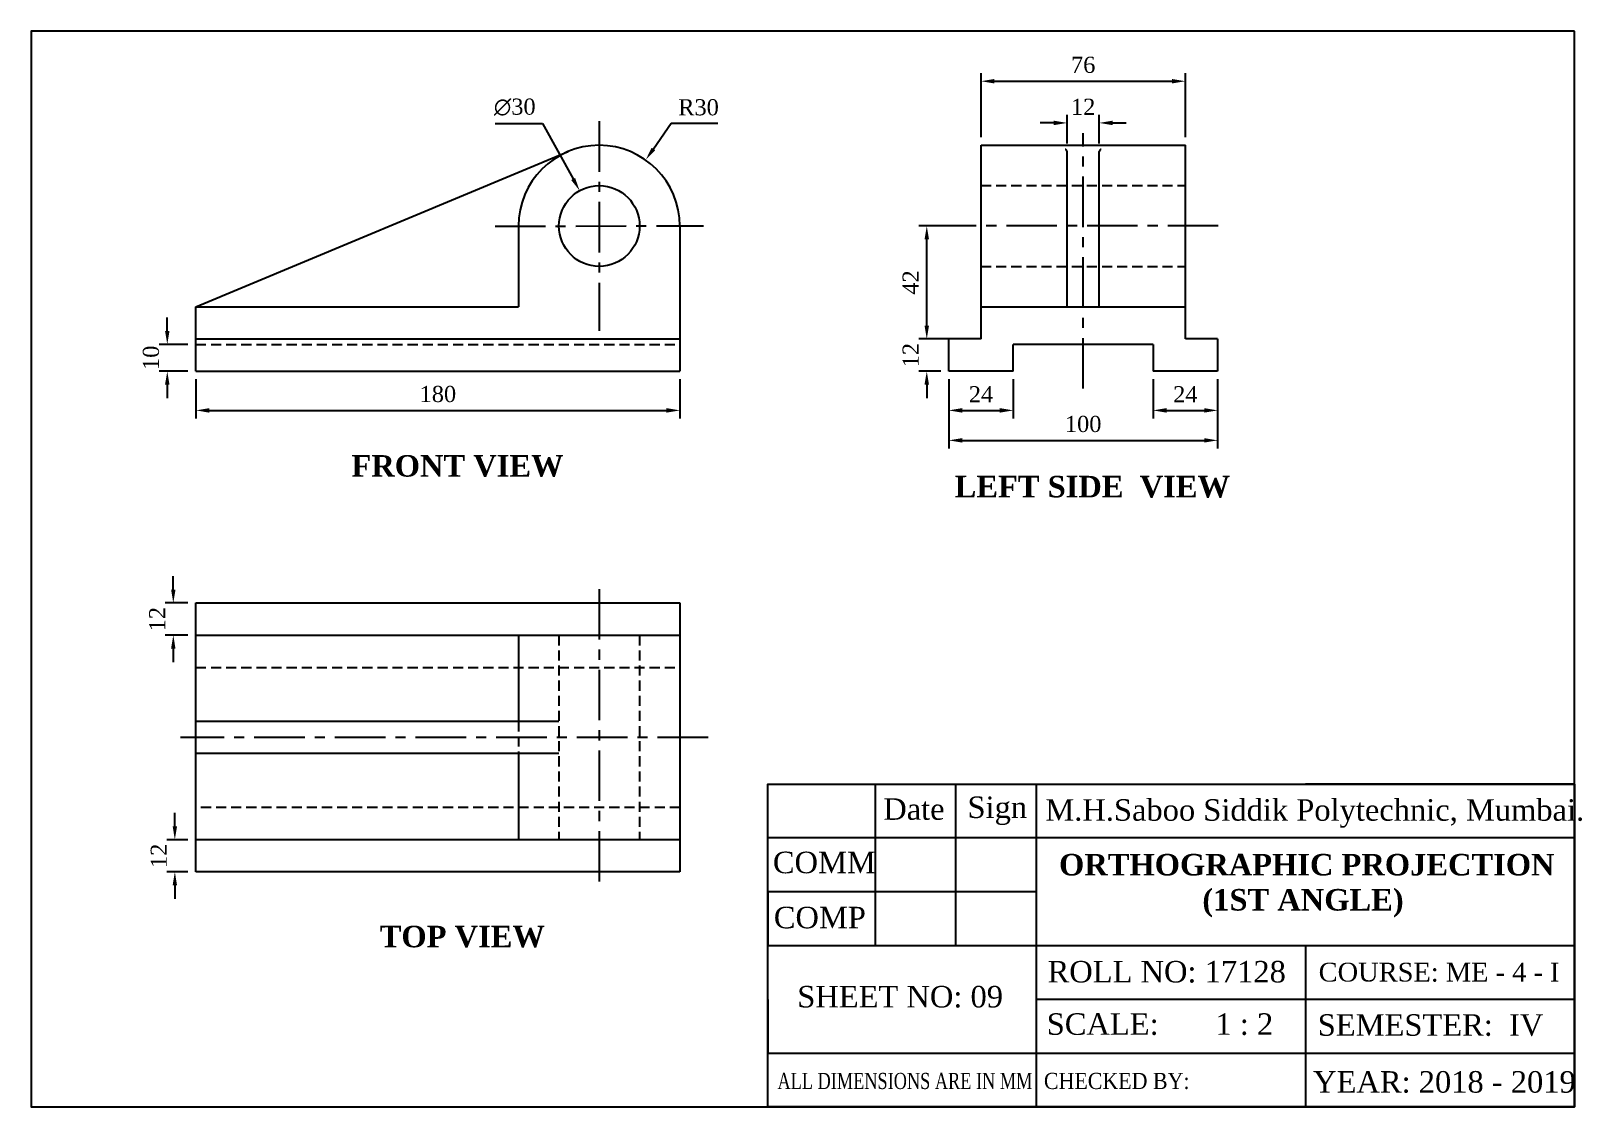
# Model space of a CAD drawing. Header units: inches. Extents: x -49 to 528, y -227 to 173.
import ezdxf

# ---------------------------------------------------------------- set-up
doc = ezdxf.new("R2010")
doc.units = ezdxf.units.IN
doc.header["$LTSCALE"] = 15
doc.header["$MEASUREMENT"] = 0
doc.linetypes.add('CENTER', pattern=[2, 1.25, -0.25, 0.25, -0.25])
doc.linetypes.add('HIDDEN', pattern=[0.375, 0.25, -0.125])
doc.styles.add('01', font='times.ttf', dxfattribs={"height": 6})
doc.styles.add('02', font='timesbd.ttf', dxfattribs={"height": 8})
doc.styles.add('Saad Sheet', font='times.ttf')
doc.dimstyles.get("Standard").update_dxf_attribs({"dimtxt": 6, "dimasz": 5, "dimexe": 3, "dimexo": 3, "dimgap": 3, "dimtad": 1, "dimtoh": 1, "dimdec": 0, "dimzin": 0, "dimdsep": 46, "dimtxsty": '01', "dimcen": 0.09, "dimadec": 0, "dimazin": 0, "dimtfac": 1, "dimtdec": 0, "dimtofl": 0, "dimtmove": 0, "dimatfit": 3, "dimfxl": 1, "dimtolj": 1, "dimtzin": 0, "dimarcsym": 0})

# ---------------------------------------------------------------- blocks, each defined once
blk = doc.blocks.new('*D1')
at = {"color": 0, "lineweight": -2, "transparency": 16777216}
for p, q in [((12.5, 43.77), (12.5, 29.22)), ((192.5, 43.77), (192.5, 29.22)), ((17.5, 32.22), (187.5, 32.22))]:
    blk.add_line(p, q, dxfattribs=at)
at = {"color": 0, "transparency": 16777216}
for points in [[(17.5, 33.05), (17.5, 31.38), (12.5, 32.22)], [(187.5, 33.05), (187.5, 31.38), (192.5, 32.22)]]:
    blk.add_solid(points, dxfattribs=at)
at = {"layer": 'Defpoints', "color": 0, "transparency": 16777216}
for p in [(12.5, 46.77), (192.5, 46.77), (192.5, 32.22)]:
    blk.add_point(p, dxfattribs=at)
at = {"color": 0, "transparency": 16777216, "insert": (102.5, 38.27), "char_height": 6, "attachment_point": 5, "style": '01'}
blk.add_mtext('\\A1;180', dxfattribs=at)
blk = doc.blocks.new('*D2')
at = {"color": 0, "lineweight": -2, "transparency": 16777216}
for p, q in [((1.86, 61.77), (1.86, 66.77)), ((9.5, 56.77), (-1.14, 56.77)), ((9.5, 46.77), (-1.14, 46.77)), ((1.86, 41.77), (1.86, 36.77))]:
    blk.add_line(p, q, dxfattribs=at)
at = {"color": 0, "transparency": 16777216}
for points in [[(1.02, 61.77), (2.69, 61.77), (1.86, 56.77)], [(1.02, 41.77), (2.69, 41.77), (1.86, 46.77)]]:
    blk.add_solid(points, dxfattribs=at)
at = {"layer": 'Defpoints', "color": 0, "transparency": 16777216}
for p in [(12.5, 56.77), (1.86, 46.77), (12.5, 46.77)]:
    blk.add_point(p, dxfattribs=at)
at = {"color": 0, "transparency": 16777216, "insert": (-4.19, 51.77), "char_height": 6, "attachment_point": 5, "rotation": 90, "style": '01'}
blk.add_mtext('\\A1;10', dxfattribs=at)
blk = doc.blocks.new('*D3')
at = {"color": 0, "lineweight": -2, "transparency": 16777216}
for p, q in [((4.1, -34.38), (4.1, -29.38)), ((9.5, -39.38), (1.1, -39.38)), ((9.5, -51.38), (1.1, -51.38)), ((4.1, -56.38), (4.1, -61.38))]:
    blk.add_line(p, q, dxfattribs=at)
at = {"color": 0, "transparency": 16777216}
for points in [[(3.27, -34.38), (4.93, -34.38), (4.1, -39.38)], [(3.27, -56.38), (4.93, -56.38), (4.1, -51.38)]]:
    blk.add_solid(points, dxfattribs=at)
at = {"layer": 'Defpoints', "color": 0, "transparency": 16777216}
for p in [(12.5, -39.38), (4.1, -51.38), (12.5, -51.38)]:
    blk.add_point(p, dxfattribs=at)
at = {"color": 0, "transparency": 16777216, "insert": (-1.9, -45.38), "char_height": 6, "attachment_point": 5, "rotation": 90, "style": '01'}
blk.add_mtext('\\A1;12', dxfattribs=at)
blk = doc.blocks.new('*D4')
at = {"color": 0, "lineweight": -2, "transparency": 16777216}
for p, q in [((4.68, -122.38), (4.68, -117.38)), ((9.5, -127.38), (1.68, -127.38)), ((9.5, -139.38), (1.68, -139.38)), ((4.68, -144.38), (4.68, -149.38))]:
    blk.add_line(p, q, dxfattribs=at)
at = {"color": 0, "transparency": 16777216}
for points in [[(3.85, -122.38), (5.51, -122.38), (4.68, -127.38)], [(3.85, -144.38), (5.51, -144.38), (4.68, -139.38)]]:
    blk.add_solid(points, dxfattribs=at)
at = {"layer": 'Defpoints', "color": 0, "transparency": 16777216}
for p in [(12.5, -127.38), (4.68, -139.38), (12.5, -139.38)]:
    blk.add_point(p, dxfattribs=at)
at = {"color": 0, "transparency": 16777216, "insert": (-1.32, -133.38), "char_height": 6, "attachment_point": 5, "rotation": 90, "style": '01'}
blk.add_mtext('\\A1;12', dxfattribs=at)
blk = doc.blocks.new('*D5')
at = {"color": 0, "lineweight": -2, "transparency": 16777216}
for p, q in [((292.49, 43.77), (292.49, 29.22)), ((316.49, 43.77), (316.49, 29.22)), ((297.49, 32.22), (311.49, 32.22))]:
    blk.add_line(p, q, dxfattribs=at)
at = {"color": 0, "transparency": 16777216}
for points in [[(297.49, 33.05), (297.49, 31.38), (292.49, 32.22)], [(311.49, 33.05), (311.49, 31.38), (316.49, 32.22)]]:
    blk.add_solid(points, dxfattribs=at)
at = {"layer": 'Defpoints', "color": 0, "transparency": 16777216}
for p in [(292.49, 46.77), (316.49, 46.77), (316.49, 32.22)]:
    blk.add_point(p, dxfattribs=at)
at = {"color": 0, "transparency": 16777216, "insert": (304.49, 38.22), "char_height": 6, "attachment_point": 5, "style": '01'}
blk.add_mtext('\\A1;24', dxfattribs=at)
blk = doc.blocks.new('*D6')
at = {"color": 0, "lineweight": -2, "transparency": 16777216}
for p, q in [((368.49, 43.77), (368.49, 29.22)), ((392.49, 43.77), (392.49, 29.22)), ((373.49, 32.22), (387.49, 32.22))]:
    blk.add_line(p, q, dxfattribs=at)
at = {"color": 0, "transparency": 16777216}
for points in [[(373.49, 33.05), (373.49, 31.38), (368.49, 32.22)], [(387.49, 33.05), (387.49, 31.38), (392.49, 32.22)]]:
    blk.add_solid(points, dxfattribs=at)
at = {"layer": 'Defpoints', "color": 0, "transparency": 16777216}
for p in [(368.49, 46.77), (392.49, 46.77), (392.49, 32.22)]:
    blk.add_point(p, dxfattribs=at)
at = {"color": 0, "transparency": 16777216, "insert": (380.49, 38.22), "char_height": 6, "attachment_point": 5, "style": '01'}
blk.add_mtext('\\A1;24', dxfattribs=at)
blk = doc.blocks.new('*D7')
at = {"color": 0, "lineweight": -2, "transparency": 16777216}
for p, q in [((292.49, 43.77), (292.49, 18.08)), ((392.49, 43.77), (392.49, 18.08)), ((297.49, 21.08), (387.49, 21.08))]:
    blk.add_line(p, q, dxfattribs=at)
at = {"color": 0, "transparency": 16777216}
for points in [[(297.49, 21.91), (297.49, 20.25), (292.49, 21.08)], [(387.49, 21.91), (387.49, 20.25), (392.49, 21.08)]]:
    blk.add_solid(points, dxfattribs=at)
at = {"layer": 'Defpoints', "color": 0, "transparency": 16777216}
for p in [(292.49, 46.77), (392.49, 46.77), (392.49, 21.08)]:
    blk.add_point(p, dxfattribs=at)
at = {"color": 0, "transparency": 16777216, "insert": (342.49, 27.13), "char_height": 6, "attachment_point": 5, "style": '01'}
blk.add_mtext('\\A1;100', dxfattribs=at)
blk = doc.blocks.new('*D8')
at = {"color": 0, "lineweight": -2, "transparency": 16777216}
for p, q in [((284.32, 63.77), (284.32, 68.77)), ((289.49, 58.77), (281.32, 58.77)), ((289.49, 46.77), (281.32, 46.77)), ((284.32, 41.77), (284.32, 36.77))]:
    blk.add_line(p, q, dxfattribs=at)
at = {"color": 0, "transparency": 16777216}
for points in [[(283.48, 63.77), (285.15, 63.77), (284.32, 58.77)], [(283.48, 41.77), (285.15, 41.77), (284.32, 46.77)]]:
    blk.add_solid(points, dxfattribs=at)
at = {"layer": 'Defpoints', "color": 0, "transparency": 16777216}
for p in [(284.32, 58.77), (292.49, 58.77), (292.49, 46.77)]:
    blk.add_point(p, dxfattribs=at)
at = {"color": 0, "transparency": 16777216, "insert": (278.32, 52.77), "char_height": 6, "attachment_point": 5, "rotation": 90, "style": '01'}
blk.add_mtext('\\A1;12', dxfattribs=at)
blk = doc.blocks.new('*D9')
at = {"color": 0, "lineweight": -2, "transparency": 16777216}
for p, q in [((301.49, 100.77), (281.32, 100.77)), ((284.32, 63.77), (284.32, 95.77)), ((301.49, 58.77), (281.32, 58.77))]:
    blk.add_line(p, q, dxfattribs=at)
at = {"color": 0, "transparency": 16777216}
for points in [[(283.48, 95.77), (285.15, 95.77), (284.32, 100.77)], [(283.48, 63.77), (285.15, 63.77), (284.32, 58.77)]]:
    blk.add_solid(points, dxfattribs=at)
at = {"layer": 'Defpoints', "color": 0, "transparency": 16777216}
for p in [(284.32, 100.77), (304.49, 100.77), (304.49, 58.77)]:
    blk.add_point(p, dxfattribs=at)
at = {"color": 0, "transparency": 16777216, "insert": (278.32, 79.77), "char_height": 6, "attachment_point": 5, "rotation": 90, "style": '01'}
blk.add_mtext('\\A1;42', dxfattribs=at)
blk = doc.blocks.new('*D10')
at = {"color": 0, "lineweight": -2, "transparency": 16777216}
for p, q in [((331.49, 139.09), (326.49, 139.09)), ((336.49, 131.46), (336.49, 142.09)), ((348.49, 131.46), (348.49, 142.09)), ((353.49, 139.09), (358.49, 139.09))]:
    blk.add_line(p, q, dxfattribs=at)
at = {"color": 0, "transparency": 16777216}
for points in [[(331.49, 139.93), (331.49, 138.26), (336.49, 139.09)], [(353.49, 139.93), (353.49, 138.26), (348.49, 139.09)]]:
    blk.add_solid(points, dxfattribs=at)
at = {"layer": 'Defpoints', "color": 0, "transparency": 16777216}
for p in [(348.49, 139.09), (336.49, 128.46), (348.49, 128.46)]:
    blk.add_point(p, dxfattribs=at)
at = {"color": 0, "transparency": 16777216, "insert": (342.49, 145.09), "char_height": 6, "attachment_point": 5, "style": '01'}
blk.add_mtext('\\A1;12', dxfattribs=at)
blk = doc.blocks.new('*D11')
at = {"color": 0, "lineweight": -2, "transparency": 16777216}
for p, q in [((304.49, 133.77), (304.49, 157.59)), ((380.49, 133.77), (380.49, 157.59)), ((309.49, 154.59), (375.49, 154.59))]:
    blk.add_line(p, q, dxfattribs=at)
at = {"color": 0, "transparency": 16777216}
for points in [[(309.49, 155.43), (309.49, 153.76), (304.49, 154.59)], [(375.49, 155.43), (375.49, 153.76), (380.49, 154.59)]]:
    blk.add_solid(points, dxfattribs=at)
at = {"layer": 'Defpoints', "color": 0, "transparency": 16777216}
for p in [(380.49, 154.59), (304.49, 130.77), (380.49, 130.77)]:
    blk.add_point(p, dxfattribs=at)
at = {"color": 0, "transparency": 16777216, "insert": (342.49, 160.65), "char_height": 6, "attachment_point": 5, "style": '01'}
blk.add_mtext('\\A1;76', dxfattribs=at)
blk = doc.blocks.new('*D12')
at = {"color": 0, "lineweight": -2, "transparency": 16777216}
for p, q in [((189.29, 138.82), (182.65, 129.39)), ((206.59, 138.82), (189.29, 138.82)), ((162.41, 100.77), (162.59, 100.77)), ((162.5, 100.68), (162.5, 100.86))]:
    blk.add_line(p, q, dxfattribs=at)
at = {"color": 0, "transparency": 16777216}
blk.add_solid([(181.97, 129.87), (183.33, 128.91), (179.77, 125.3)], dxfattribs=at)
at = {"layer": 'Defpoints', "color": 0, "transparency": 16777216}
for p in [(179.77, 125.3), (162.5, 100.77)]:
    blk.add_point(p, dxfattribs=at)
at = {"color": 0, "transparency": 16777216, "insert": (199.44, 144.87), "char_height": 6, "attachment_point": 5, "style": '01'}
blk.add_mtext('\\A1;R30', dxfattribs=at)
blk = doc.blocks.new('*D13')
at = {"color": 0, "lineweight": -2, "transparency": 16777216}
for p, q in [((123.76, 138.82), (141.39, 138.82)), ((141.39, 138.82), (152.79, 118.26)), ((162.41, 100.77), (162.59, 100.77)), ((162.5, 100.68), (162.5, 100.86))]:
    blk.add_line(p, q, dxfattribs=at)
at = {"color": 0, "transparency": 16777216}
blk.add_solid([(153.52, 118.66), (152.07, 117.86), (155.22, 113.89)], dxfattribs=at)
at = {"layer": 'Defpoints', "color": 0, "transparency": 16777216}
for p in [(155.22, 113.89), (169.77, 87.66)]:
    blk.add_point(p, dxfattribs=at)
at = {"color": 0, "transparency": 16777216, "insert": (131.08, 144.95), "char_height": 6, "attachment_point": 5, "style": '01'}
blk.add_mtext('\\A1;∅30', dxfattribs=at)

msp = doc.modelspace()

# ---------------------------------------------------------------- linework, layer by layer
at = {"linetype": 'CENTER'}
for p, q in [((162.5, 139.7), (162.5, 61.84)), ((342.49, 40.38), (342.49, 135.23)), ((123.76, 100.72), (201.24, 100.83)), ((392.71, 100.77), (292.27, 100.77)), ((162.5, -34.21), (162.5, -144.55)), ((202.97, -89.38), (6.75, -89.38))]:
    msp.add_line(p, q, dxfattribs=at)
for p, q in [((12.5, 70.77), (150.96, 128.46)), ((150.96, 128.46), (150.96, 128.46)), ((304.49, 130.77), (380.49, 130.77)), ((304.49, 58.77), (304.49, 130.77)), ((336.49, 70.77), (336.49, 128.46)), ((348.49, 70.77), (348.49, 128.46)), ((380.49, 58.77), (380.49, 130.77)), ((132.5, 100.77), (132.5, 70.77)), ((192.5, 100.77), (192.5, 46.77)), ((12.5, 46.77), (12.5, 70.77)), ((12.5, 70.77), (132.5, 70.77)), ((304.49, 70.77), (380.49, 70.77)), ((12.5, 58.77), (192.5, 58.77)), ((292.49, 46.77), (292.49, 58.77)), ((304.49, 58.77), (292.49, 58.77)), ((392.49, 58.77), (380.49, 58.77)), ((392.49, 58.77), (392.49, 46.77)), ((316.49, 46.77), (316.49, 56.77)), ((368.49, 56.77), (316.49, 56.77)), ((368.49, 56.77), (368.49, 46.77)), ((12.5, 46.77), (192.5, 46.77)), ((316.49, 46.77), (292.49, 46.77)), ((392.49, 46.77), (368.49, 46.77)), ((12.5, -39.38), (192.5, -39.38)), ((12.5, -139.38), (12.5, -39.38)), ((192.5, -39.38), (192.5, -139.38)), ((12.5, -51.38), (192.5, -51.38)), ((132.5, -51.38), (132.5, -83.38)), ((147.5, -83.38), (12.5, -83.38)), ((147.5, -95.38), (12.5, -95.38)), ((132.5, -95.38), (132.5, -127.38)), ((525.19, -106.75), (525.19, -226.75)), ((192.5, -127.38), (12.5, -127.38)), ((192.5, -139.38), (12.5, -139.38))]:
    msp.add_line(p, q)
at = {"linetype": 'HIDDEN'}
for p, q in [((304.49, 115.77), (380.49, 115.77)), ((304.49, 85.77), (380.49, 85.77)), ((12.5, 56.77), (192.5, 56.77)), ((147.5, -51.38), (147.5, -127.38)), ((177.5, -51.38), (177.5, -127.38)), ((12.5, -63.38), (192.5, -63.38)), ((132.5, -83.38), (132.5, -95.38)), ((192.5, -115.38), (12.5, -115.38))]:
    msp.add_line(p, q, dxfattribs=at)
msp.add_lwpolyline([(525.19, 173.25), (-48.81, 173.25), (-48.81, -226.75), (525.19, -226.75)], close=True)
for points in [[(525.19, -146.75), (525.19, -126.75), (225.19, -126.75), (225.19, -106.75), (265.19, -106.75), (265.19, -166.75), (295.19, -166.75), (295.19, -106.75)], [(525.19, -226.75), (225.19, -226.75), (225.19, -106.75), (525.19, -106.75), (425.19, -106.75)], [(425.19, -166.75), (425.19, -226.75), (325.19, -226.75), (325.19, -106.75)], [(325.19, -146.75), (225.19, -146.75), (225.19, -166.75), (525.19, -166.75), (525.19, -186.75), (325.19, -186.75)], [(225.19, -186.75), (225.19, -206.75), (525.19, -206.75)]]:
    msp.add_lwpolyline(points)
msp.add_circle((162.5, 100.77), 15)
for centre, radius, start, end in [((162.5, 100.77), 30, 0, 180), ((335.74, 128.46), 0.75, 0, 90), ((349.24, 128.46), 0.75, 90, 180)]:
    msp.add_arc(centre, radius, start, end)

# ---------------------------------------------------------------- texts
for s, height, style, p in [('FRONT VIEW', 8, '02', (70.35, 7.6)), ('LEFT SIDE  VIEW', 8, '02', (294.7, -0.11)), ('Date', 8, 'Saad Sheet', (268.14, -119.99)), ('Sign', 8, 'Saad Sheet', (299.47, -119.31)), ('M.H.Saboo Siddik Polytechnic, Mumbai.', 8, 'Saad Sheet', (328.42, -120.33)), ('COMM', 8, 'Saad Sheet', (227.09, -139.84)), ('ORTHOGRAPHIC PROJECTION', 8, '02', (333.51, -140.67)), ('(1ST ANGLE)', 8, '02', (386.82, -153.72)), ('COMP', 8, 'Saad Sheet', (227.43, -160.32)), ('TOP VIEW', 8, '02', (80.87, -167.38)), ('ROLL NO: 17128', 8, 'Saad Sheet', (329.26, -180.46)), ('COURSE: ME - 4 - I', 7, 'Saad Sheet', (430.06, -180.12)), ('   SHEET NO: 09', 8, 'Saad Sheet', (227.09, -189.74)), ('SCALE:       1 : 2', 8, 'Saad Sheet', (328.92, -199.92)), ('SEMESTER:  IV', 8, 'Saad Sheet', (429.72, -200.27)), ('YEAR: 2018 - 2019', 8, 'Saad Sheet', (428.01, -221.43))]:
    msp.add_text(s, height=height, dxfattribs=dict(style=style)).set_placement(p)
at = {"style": 'Saad Sheet'}
for s, width, p in [('ALL DIMENSIONS ARE IN MM ', 0.75, (228.8, -220.07)), ('CHECKED BY:', 0.9, (327.89, -220.07))]:
    msp.add_text(s, height=6, dxfattribs=dict(at, width=width)).set_placement(p)

# ---------------------------------------------------------------- dimensions: what is measured, and where the dimension line sits
for base, p1, p2, picture, middle in [((380.49, 154.59), (304.49, 130.77), (380.49, 130.77), '*D11', (342.49, 160.65)), ((192.5, 32.22), (12.5, 46.77), (192.5, 46.77), '*D1', (102.5, 38.27)), ((316.49, 32.22), (292.49, 46.77), (316.49, 46.77), '*D5', (304.49, 38.22)), ((392.49, 21.08), (292.49, 46.77), (392.49, 46.77), '*D7', (342.49, 27.13)), ((392.49, 32.22), (368.49, 46.77), (392.49, 46.77), '*D6', (380.49, 38.22))]:
    dim = msp.add_linear_dim(base=base, p1=p1, p2=p2, dimstyle='Standard')
    dim.commit()
    dim.dimension.update_dxf_attribs({"geometry": picture, "text_midpoint": middle})
dim = msp.add_diameter_dim_2p(p1=(169.77, 87.66), p2=(155.22, 113.89), dimstyle='Standard')
dim.commit()
dim.dimension.update_dxf_attribs({"geometry": '*D13', "text_midpoint": (131.08, 138.82), "dimtype": 163})
dim = msp.add_radius_dim(center=(162.5, 100.77), mpoint=(179.77, 125.3), dimstyle='Standard')
dim.commit()
dim.dimension.update_dxf_attribs({"geometry": '*D12', "text_midpoint": (199.44, 138.82), "dimtype": 164})
dim = msp.add_linear_dim(base=(348.49, 139.09), p1=(336.49, 128.46), p2=(348.49, 128.46), dimstyle='Standard')
dim.commit()
dim.dimension.update_dxf_attribs({"geometry": '*D10', "text_midpoint": (342.49, 139.09), "dimtype": 160})
dim = msp.add_linear_dim(base=(284.32, 100.77), p1=(304.49, 58.77), p2=(304.49, 100.77), angle=90, dimstyle='Standard')
dim.commit()
dim.dimension.update_dxf_attribs({"geometry": '*D9', "text_midpoint": (278.32, 79.77)})
for base, p1, p2, picture, middle in [((1.86, 46.77), (12.5, 56.77), (12.5, 46.77), '*D2', (1.86, 51.77)), ((284.32, 58.77), (292.49, 46.77), (292.49, 58.77), '*D8', (284.32, 52.77)), ((4.1, -51.38), (12.5, -39.38), (12.5, -51.38), '*D3', (4.1, -45.38)), ((4.68, -139.38), (12.5, -127.38), (12.5, -139.38), '*D4', (4.68, -133.38))]:
    dim = msp.add_linear_dim(base=base, p1=p1, p2=p2, angle=90, dimstyle='Standard')
    dim.commit()
    dim.dimension.update_dxf_attribs({"geometry": picture, "text_midpoint": middle, "dimtype": 160})

doc.saveas('drawing.dxf')
